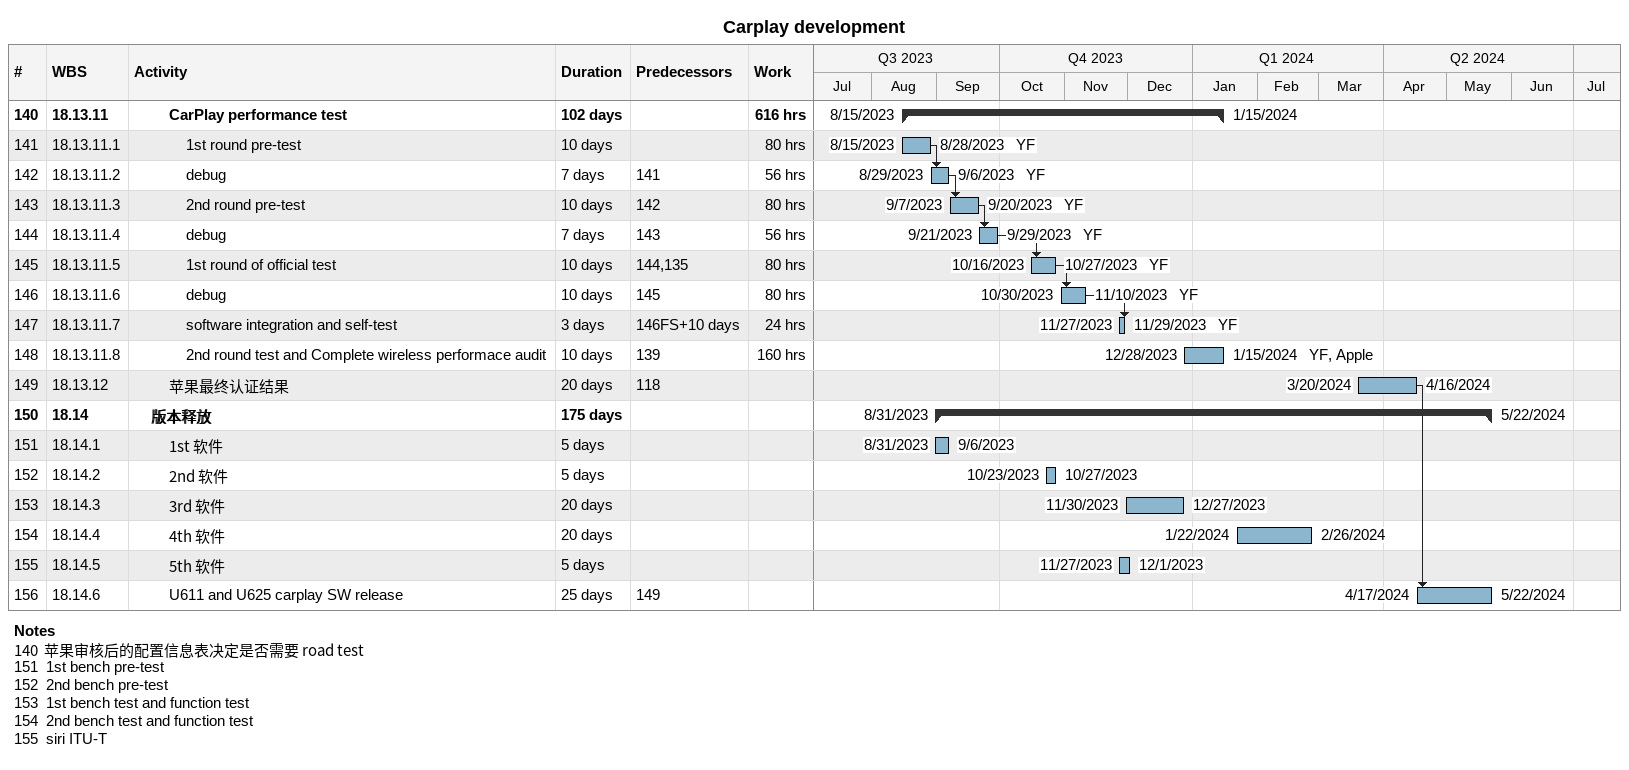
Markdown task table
Carplay development

| ID | WBS | Task | Duration | Start | Finish | Predecessors | Resources | Work (h) |
|---|---|---|---|---|---|---|---|---|
| 140 | 18.13.11 | **CarPlay performance test** | 102d | 2023-08-15 | 2024-01-15 |  |  | 616 |
| 141 | 18.13.11.1 | 1st round pre-test | 10d | 2023-08-15 | 2023-08-28 |  | YF | 80 |
| 142 | 18.13.11.2 | debug | 7d | 2023-08-29 | 2023-09-06 | 141 | YF | 56 |
| 143 | 18.13.11.3 | 2nd round pre-test | 10d | 2023-09-07 | 2023-09-20 | 142 | YF | 80 |
| 144 | 18.13.11.4 | debug | 7d | 2023-09-21 | 2023-09-29 | 143 | YF | 56 |
| 145 | 18.13.11.5 | 1st round of official test | 10d | 2023-10-16 | 2023-10-27 | 144, 135 | YF | 80 |
| 146 | 18.13.11.6 | debug | 10d | 2023-10-30 | 2023-11-10 | 145 | YF | 80 |
| 147 | 18.13.11.7 | software integration and self-test | 3d | 2023-11-27 | 2023-11-29 | 146FS+10d | YF | 24 |
| 148 | 18.13.11.8 | 2nd round test and Complete wireless performace audit | 10d | 2023-12-28 | 2024-01-15 | 139 | YF, Apple | 160 |
| 149 | 18.13.12 | 苹果最终认证结果 | 20d | 2024-03-20 | 2024-04-16 | 118 |  |  |
| 150 | 18.14 | **版本释放** | 175d | 2023-08-31 | 2024-05-22 |  |  |  |
| 151 | 18.14.1 | 1st 软件 | 5d | 2023-08-31 | 2023-09-06 |  |  |  |
| 152 | 18.14.2 | 2nd 软件 | 5d | 2023-10-23 | 2023-10-27 |  |  |  |
| 153 | 18.14.3 | 3rd 软件 | 20d | 2023-11-30 | 2023-12-27 |  |  |  |
| 154 | 18.14.4 | 4th 软件 | 20d | 2024-01-22 | 2024-02-26 |  |  |  |
| 155 | 18.14.5 | 5th 软件 | 5d | 2023-11-27 | 2023-12-01 |  |  |  |
| 156 | 18.14.6 | U611 and U625 carplay SW release | 25d | 2024-04-17 | 2024-05-22 | 149 |  |  |

Notes
- 140: 苹果审核后的配置信息表决定是否需要 road test
- 151: 1st bench pre-test
- 152: 2nd bench pre-test
- 153: 1st bench test and function test
- 154: 2nd bench test and function test
- 155: siri ITU-T
